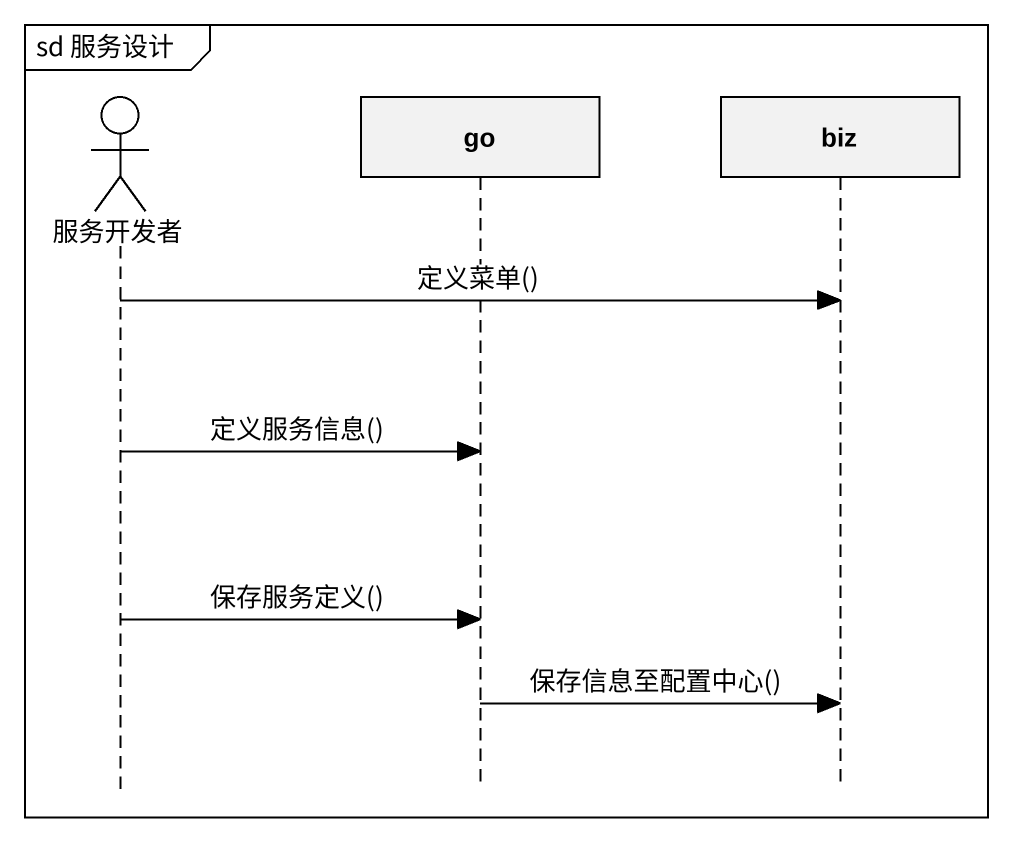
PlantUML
@startuml
mainframe sd 服务设计
hide footbox
actor 服务开发者
participant go
participant biz

服务开发者 -> biz : 定义菜单()
服务开发者 -> go : 定义服务信息()
服务开发者 -> go : 保存服务定义()
go -> biz : 保存信息至配置中心()
@enduml
